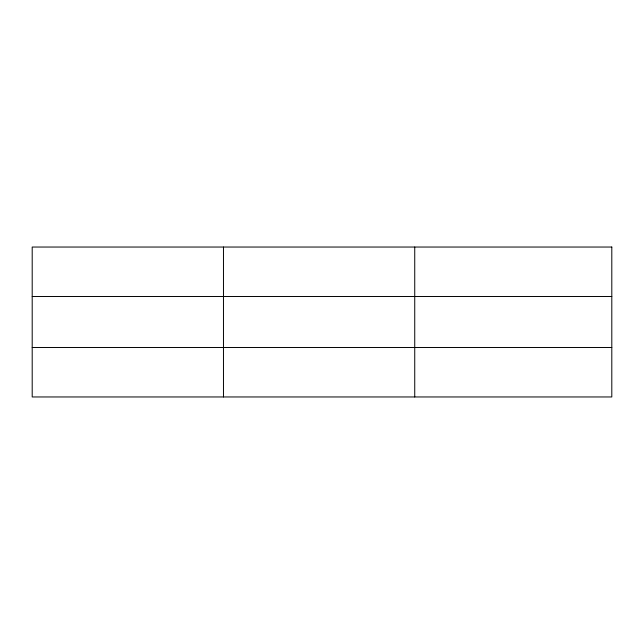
<?xml version="1.0" encoding="UTF-8"?>
<svg xmlns="http://www.w3.org/2000/svg" width="644" height="644" viewBox="0 0 644 644"><rect width="100%" height="100%" fill="white"/><g stroke="black" fill="none" stroke-linecap="round" stroke-linejoin="round"><path stroke-width="0.97" d="M223.468 396.962L223.468 247.038M414.736 396.962L414.736 247.038M32.2 296.514L611.8 296.514M32.2 347.486L611.8 347.486M611.8 247.038L611.8 396.962L32.2 396.962L32.2 247.038L611.8 247.038"/></g></svg>
